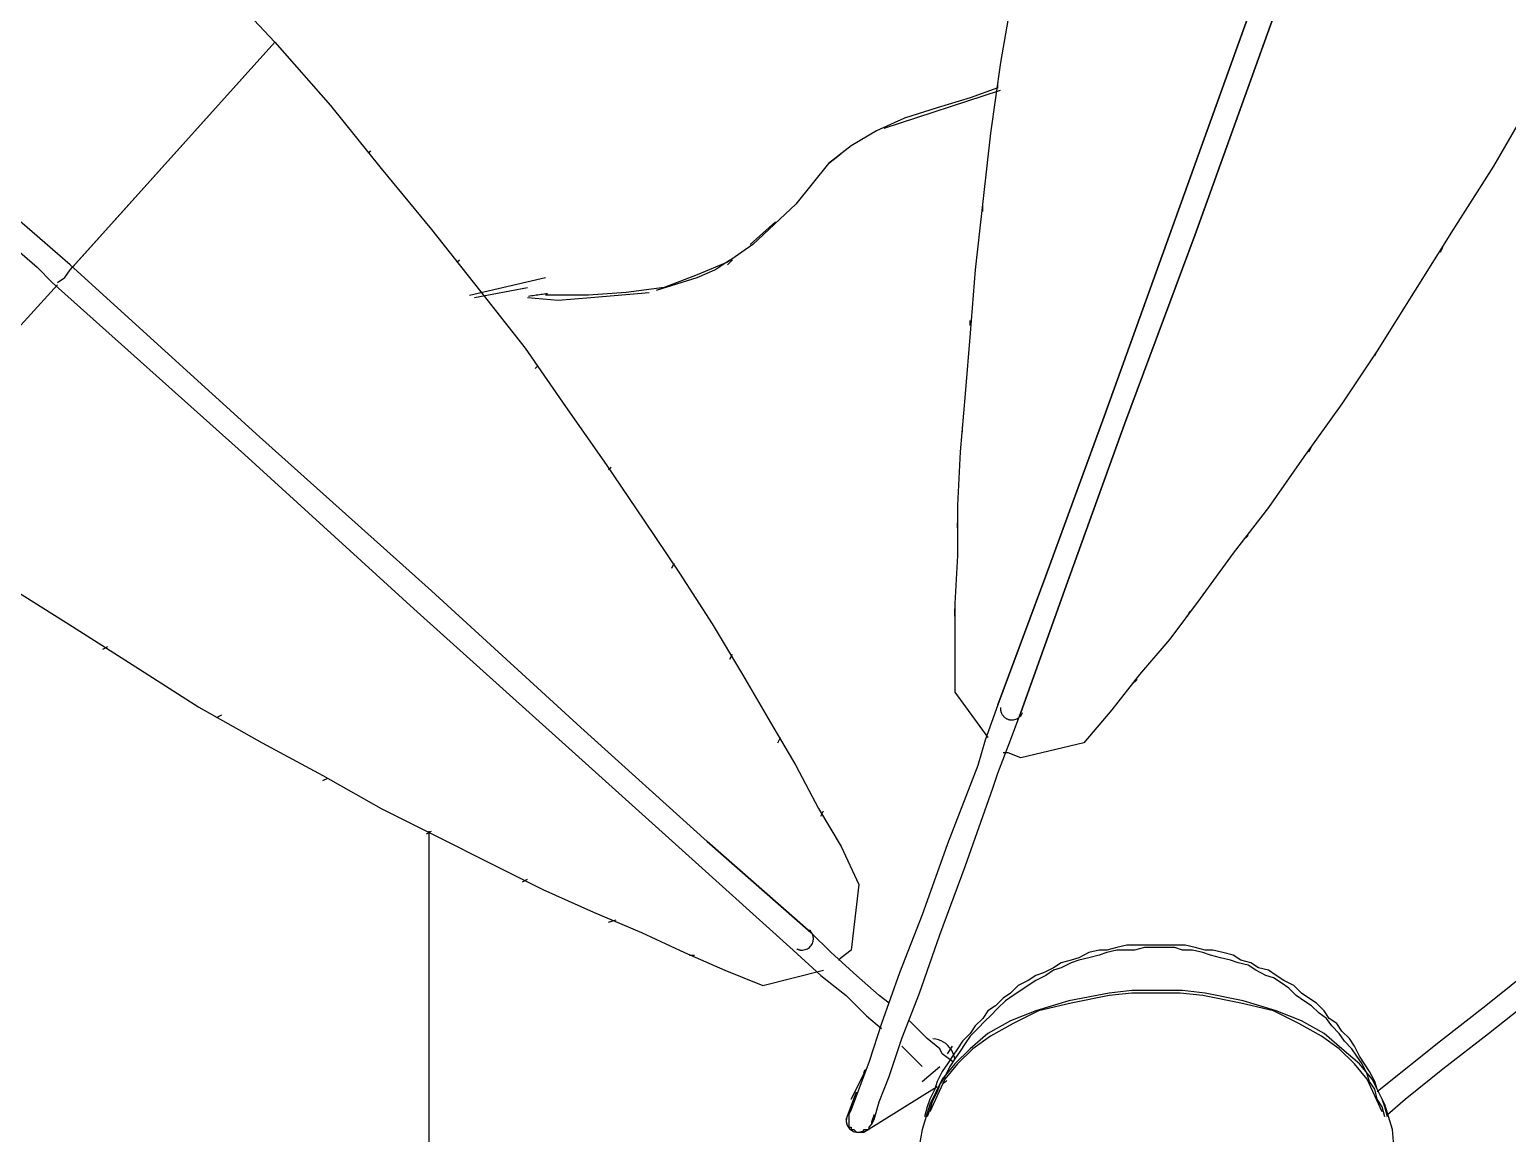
# Model space of a CAD drawing. Header units: millimetres. Extents: x 7649 to 34105, y 3983 to 25377.
# Drawn here: x 15558.9 to 15868.2, y 13922.8 to 14153.8 of the extents above; entities that cross this region are included whole.
import ezdxf

# ---------------------------------------------------------------- set-up
doc = ezdxf.new("R2010")
doc.units = ezdxf.units.MM

msp = doc.modelspace()

# ---------------------------------------------------------------- linework, layer by layer
at = {"layer": 'GEOMETRY', "color": 7}
for p, q in [((15610.24028, 14151.15139), (15586.42778, 14176.55139)), ((15764.75694, 14162.26389), (15762.11111, 14146.91806)), ((15798.09444, 14112.52222), (15814.49861, 14158.03056)), ((15814.49861, 14158.03056), (15798.09444, 14112.52222)), ((15819.26111, 14156.44306), (15802.85694, 14110.93472)), ((15802.85694, 14110.93472), (15819.26111, 14156.44306)), ((15567.37778, 14103.52639), (15610.24028, 14151.15139)), ((15567.90694, 14104.05556), (15610.24028, 14151.15139)), ((15610.24028, 14151.15139), (15621.88194, 14137.92222)), ((15762.11111, 14146.91806), (15759.99444, 14132.10139)), ((15761.58194, 14141.62639), (15755.76111, 14139.50972)), ((15761.58194, 14141.62639), (15761.58194, 14142.68472)), ((15737.76944, 14133.15972), (15762.11111, 14141.09722)), ((15755.76111, 14139.50972), (15748.88194, 14137.39306)), ((15873.23611, 14138.98056), (15865.29861, 14125.22222)), ((15621.88194, 14137.92222), (15632.46528, 14124.69306)), ((15742.00278, 14135.27639), (15736.18194, 14132.63056)), ((15748.88194, 14137.39306), (15742.00278, 14135.27639)), ((15736.18194, 14132.63056), (15730.89028, 14129.45556)), ((15759.99444, 14132.10139), (15758.40694, 14117.81389)), ((15730.89028, 14129.45556), (15726.12778, 14125.75139)), ((15629.81944, 14127.86806), (15630.34861, 14128.39722)), ((15726.12778, 14125.75139), (15719.24861, 14117.28472)), ((15726.12778, 14125.75139), (15728.77361, 14127.86806)), ((15632.46528, 14124.69306), (15643.04861, 14111.99306)), ((15865.29861, 14125.22222), (15856.83194, 14111.99306)), ((15559.44028, 14111.46389), (15551.50278, 14118.34306)), ((15719.24861, 14117.28472), (15710.25278, 14108.81806)), ((15758.40694, 14117.81389), (15756.81944, 14103.52639)), ((15758.40694, 14115.69722), (15758.40694, 14117.28472)), ((15709.72361, 14108.81806), (15715.01528, 14113.58056)), ((15552.56111, 14110.93472), (15560.49861, 14104.05556)), ((15567.37778, 14104.58472), (15559.44028, 14111.46389)), ((15643.04861, 14111.99306), (15653.10278, 14099.29306)), ((15783.80694, 14072.83472), (15798.09444, 14112.52222)), ((15798.09444, 14112.52222), (15783.80694, 14072.83472)), ((15802.85694, 14110.93472), (15788.04028, 14071.24722)), ((15788.04028, 14071.24722), (15802.85694, 14110.93472)), ((15856.83194, 14111.99306), (15848.89444, 14099.29306)), ((15710.25278, 14108.81806), (15704.96111, 14105.11389)), ((15854.18611, 14107.23056), (15854.71528, 14108.28889)), ((15560.49861, 14104.05556), (15563.67361, 14100.88056)), ((15567.37778, 14104.58472), (15607.06528, 14068.60139)), ((15607.06528, 14068.60139), (15567.37778, 14104.58472)), ((15567.37778, 14103.52639), (15567.90694, 14104.05556)), ((15648.34028, 14105.11389), (15648.86944, 14105.64306)), ((15704.96111, 14105.11389), (15698.61111, 14102.46806)), ((15702.31528, 14103.52639), (15705.49028, 14105.64306)), ((15704.96111, 14104.58472), (15706.01944, 14105.64306)), ((15564.73194, 14100.88056), (15566.31944, 14101.93889)), ((15566.31944, 14101.93889), (15567.37778, 14103.52639)), ((15650.98611, 14098.23472), (15666.86111, 14101.93889)), ((15690.14444, 14099.29306), (15698.61111, 14101.93889)), ((15698.61111, 14102.46806), (15691.73194, 14099.82222)), ((15698.61111, 14101.93889), (15702.31528, 14103.52639)), ((15756.81944, 14103.52639), (15755.76111, 14090.29722)), ((15525.57361, 14057.48889), (15564.73194, 14100.35139)), ((15525.57361, 14057.48889), (15564.73194, 14100.35139)), ((15603.89028, 14064.89722), (15563.67361, 14100.88056)), ((15563.67361, 14100.88056), (15603.89028, 14064.89722)), ((15652.04444, 14097.70556), (15663.15694, 14099.82222)), ((15653.10278, 14099.29306), (15662.62778, 14087.12222)), ((15663.30164, 14098.03732), (15663.63416, 14098.08176)), ((15663.63416, 14098.08176), (15663.96662, 14098.12671)), ((15663.96662, 14098.12671), (15664.29904, 14098.17218)), ((15664.29904, 14098.17218), (15664.63141, 14098.21815)), ((15664.63141, 14098.21815), (15664.96372, 14098.26462)), ((15664.96372, 14098.26462), (15665.29596, 14098.31159)), ((15665.29596, 14098.31159), (15665.62814, 14098.35906)), ((15665.62814, 14098.35906), (15665.96026, 14098.40702)), ((15665.96026, 14098.40702), (15666.2923, 14098.45546)), ((15666.2923, 14098.45546), (15666.62427, 14098.50439)), ((15666.62427, 14098.50439), (15666.95615, 14098.55381)), ((15675.85694, 14098.23472), (15666.86111, 14098.23472)), ((15666.95615, 14098.55381), (15667.28796, 14098.60369)), ((15683.79444, 14098.76389), (15675.85694, 14098.23472)), ((15676.38611, 14097.70556), (15688.55694, 14098.76389)), ((15691.73194, 14099.82222), (15683.79444, 14098.76389)), ((15848.89444, 14099.29306), (15840.95694, 14086.59306)), ((15663.15694, 14097.70556), (15669.50694, 14097.17639)), ((15669.50694, 14097.17639), (15676.38611, 14097.70556)), ((15755.76111, 14091.88472), (15755.76111, 14092.94306)), ((15755.76111, 14090.29722), (15754.70278, 14077.59722)), ((15662.62778, 14087.12222), (15671.09444, 14074.95139)), ((15840.95694, 14086.59306), (15833.54861, 14075.48056)), ((15840.42778, 14085.53472), (15840.95694, 14086.59306)), ((15664.74444, 14082.88889), (15665.27361, 14083.41806)), ((15754.70278, 14077.59722), (15753.64444, 14065.42639)), ((15671.09444, 14074.95139), (15679.56111, 14062.78056)), ((15833.54861, 14075.48056), (15825.61111, 14064.36806)), ((15754.17361, 14069.65972), (15754.17361, 14070.71806)), ((15771.63611, 14039.49722), (15783.80694, 14072.83472)), ((15783.80694, 14072.83472), (15771.63611, 14039.49722)), ((15788.04028, 14071.24722), (15775.86944, 14037.38056)), ((15775.86944, 14037.38056), (15788.04028, 14071.24722)), ((15607.06528, 14068.60139), (15643.04861, 14036.32222)), ((15643.04861, 14036.32222), (15607.06528, 14068.60139)), ((15639.34444, 14032.61806), (15603.89028, 14064.89722)), ((15603.89028, 14064.89722), (15639.34444, 14032.61806)), ((15753.64444, 14065.42639), (15753.11528, 14054.31389)), ((15825.61111, 14064.36806), (15818.20278, 14053.78472)), ((15826.66944, 14065.42639), (15827.19861, 14066.48472)), ((15679.56111, 14062.78056), (15687.49861, 14051.13889)), ((15680.09028, 14061.72222), (15680.61944, 14062.25139)), ((15753.11528, 14054.31389), (15753.11528, 14043.73056)), ((15818.20278, 14053.78472), (15810.79444, 14044.25972)), ((15687.49861, 14051.13889), (15694.90694, 14040.02639)), ((15753.11528, 14049.55139), (15753.11528, 14050.60972)), ((15813.44028, 14047.43472), (15813.96944, 14047.96389)), ((15693.31944, 14041.08472), (15693.84861, 14042.14306)), ((15753.11528, 14043.73056), (15752.58611, 14033.67639)), ((15810.79444, 14044.25972), (15803.91528, 14034.73472)), ((15694.90694, 14040.02639), (15701.78611, 14029.44306)), ((15761.58194, 14012.50972), (15771.63611, 14039.49722)), ((15771.63611, 14039.49722), (15761.58194, 14012.50972)), ((15553.61944, 14037.90972), (15567.90694, 14028.91389)), ((15643.04861, 14036.32222), (15674.26944, 14007.74722)), ((15674.26944, 14007.74722), (15643.04861, 14036.32222)), ((15775.86944, 14037.38056), (15766.34444, 14010.92222)), ((15766.34444, 14010.92222), (15775.86944, 14037.38056)), ((15752.58611, 14033.67639), (15752.58611, 14024.15139)), ((15803.91528, 14034.73472), (15797.56528, 14026.26806)), ((15671.09444, 14004.04306), (15639.34444, 14032.61806)), ((15639.34444, 14032.61806), (15671.09444, 14004.04306)), ((15752.58611, 14031.03056), (15752.58611, 14032.61806)), ((15801.26944, 14031.03056), (15801.79861, 14032.08889)), ((15567.90694, 14028.91389), (15581.13611, 14020.44722)), ((15701.78611, 14029.44306), (15708.13611, 14018.85972)), ((15574.25694, 14024.15139), (15575.31528, 14024.68056)), ((15752.58611, 14024.15139), (15752.58611, 14015.15556)), ((15797.56528, 14026.26806), (15791.21528, 14018.85972)), ((15705.49028, 14022.03472), (15706.01944, 14023.09306)), ((15581.13611, 14020.44722), (15594.36528, 14011.98056)), ((15708.13611, 14018.85972), (15713.95694, 14008.80556)), ((15791.21528, 14018.85972), (15785.39444, 14011.45139)), ((15789.62778, 14016.74306), (15790.68611, 14017.80139)), ((15752.58611, 14015.15556), (15759.46528, 14005.63056)), ((15594.36528, 14011.98056), (15607.59444, 14004.57222)), ((15761.58194, 14012.50972), (15758.93611, 14005.10139)), ((15762.11167, 14011.76782), (15762.11111, 14011.71591)), ((15762.11111, 14011.71591), (15762.11168, 14011.664)), ((15762.11337, 14011.81973), (15762.11167, 14011.76782)), ((15762.11168, 14011.664), (15762.11337, 14011.61213)), ((15762.1162, 14011.87162), (15762.11337, 14011.81973)), ((15762.11337, 14011.61213), (15762.1162, 14011.5603)), ((15762.12017, 14011.92346), (15762.1162, 14011.87162)), ((15762.1162, 14011.5603), (15762.12016, 14011.50855)), ((15762.12016, 14011.50855), (15762.12524, 14011.45688)), ((15762.12524, 14011.45688), (15762.13146, 14011.40531)), ((15762.13146, 14011.40531), (15762.1388, 14011.35387)), ((15762.1388, 14011.35387), (15762.14727, 14011.30257)), ((15762.14727, 14011.30257), (15762.15685, 14011.25145)), ((15762.15685, 14011.25145), (15762.16755, 14011.20058)), ((15762.16755, 14011.20058), (15762.17935, 14011.14998)), ((15785.39444, 14011.45139), (15779.57361, 14004.57222)), ((15598.06944, 14009.86389), (15599.12778, 14010.39306)), ((15713.95694, 14008.80556), (15719.24861, 13999.80972)), ((15762.17935, 14011.14998), (15762.19225, 14011.09967)), ((15762.19225, 14011.09967), (15762.20623, 14011.04966)), ((15762.20623, 14011.04966), (15762.2213, 14010.99997)), ((15762.2213, 14010.99997), (15762.23745, 14010.95063)), ((15762.23745, 14010.95063), (15762.25468, 14010.90164)), ((15762.25468, 14010.90164), (15762.27297, 14010.85303)), ((15762.27297, 14010.85303), (15762.29233, 14010.80482)), ((15762.29233, 14010.80482), (15762.31274, 14010.75701)), ((15762.31274, 14010.75701), (15762.3342, 14010.70963)), ((15762.3342, 14010.70963), (15762.40538, 14010.56929)), ((15762.40538, 14010.56929), (15762.4852, 14010.43469)), ((15762.4852, 14010.43469), (15762.5733, 14010.30615)), ((15762.5733, 14010.30615), (15762.66931, 14010.18402)), ((15762.66931, 14010.18402), (15762.77287, 14010.06864)), ((15762.77287, 14010.06864), (15762.88359, 14009.96035)), ((15762.88359, 14009.96035), (15763.00112, 14009.85948)), ((15763.00112, 14009.85948), (15763.12509, 14009.76637)), ((15763.12509, 14009.76637), (15763.25512, 14009.68136)), ((15763.25512, 14009.68136), (15763.39084, 14009.6048)), ((15763.39084, 14009.6048), (15763.53189, 14009.53701)), ((15763.53189, 14009.53701), (15763.6779, 14009.47834)), ((15763.6779, 14009.47834), (15763.72695, 14009.46109)), ((15763.72695, 14009.46109), (15763.77634, 14009.44492)), ((15763.77634, 14009.44492), (15763.82604, 14009.42985)), ((15763.82604, 14009.42985), (15763.87604, 14009.41586)), ((15763.87604, 14009.41586), (15763.92632, 14009.40298)), ((15763.92632, 14009.40298), (15763.97686, 14009.39119)), ((15763.97686, 14009.39119), (15764.02765, 14009.38051)), ((15764.02765, 14009.38051), (15764.07867, 14009.37093)), ((15764.07867, 14009.37093), (15764.1299, 14009.36247)), ((15764.1299, 14009.36247), (15764.18131, 14009.35512)), ((15764.18131, 14009.35512), (15764.2329, 14009.3489)), ((15764.22778, 14005.10139), (15766.34444, 14010.92222)), ((15764.2329, 14009.3489), (15764.28465, 14009.3438)), ((15764.28487, 14009.34378), (15764.55148, 14009.33536)), ((15764.55148, 14009.33536), (15764.81318, 14009.35623)), ((15764.81318, 14009.35623), (15765.06803, 14009.40514)), ((15765.06803, 14009.40514), (15765.31405, 14009.48084)), ((15765.31405, 14009.48084), (15765.5493, 14009.5821)), ((15765.5493, 14009.5821), (15765.77182, 14009.70765)), ((15765.77182, 14009.70765), (15765.97965, 14009.85626)), ((15765.97965, 14009.85626), (15766.17083, 14010.02668)), ((15766.17083, 14010.02668), (15766.34342, 14010.21766)), ((15766.34342, 14010.21766), (15766.49544, 14010.42796)), ((15766.49544, 14010.42796), (15766.62496, 14010.65632)), ((15766.62496, 14010.65632), (15766.73, 14010.90151)), ((15674.26944, 14007.74722), (15700.72778, 13983.93472)), ((15700.72778, 13983.93472), (15674.26944, 14007.74722)), ((15715.54444, 14004.57222), (15716.07361, 14005.63056)), ((15758.93611, 14005.10139), (15757.34861, 13999.80972)), ((15761.58194, 13998.22222), (15764.22778, 14005.10139)), ((15607.59444, 14004.57222), (15620.29444, 13997.69306)), ((15697.55278, 13980.23056), (15671.09444, 14004.04306)), ((15671.09444, 14004.04306), (15697.55278, 13980.23056)), ((15763.69861, 14002.45556), (15762.64028, 14002.45556)), ((15766.34444, 14001.39722), (15763.69861, 14002.45556)), ((15779.57361, 14004.57222), (15766.34444, 14001.39722)), ((15719.24861, 13999.80972), (15724.01111, 13990.81389)), ((15757.34861, 13999.80972), (15750.99861, 13983.40556)), ((15620.29444, 13997.69306), (15632.46528, 13990.81389)), ((15620.29444, 13996.63472), (15621.35278, 13997.16389)), ((15760.52361, 13995.04722), (15761.58194, 13998.22222)), ((15754.70278, 13978.64306), (15760.52361, 13995.04722)), ((15632.46528, 13990.81389), (15644.10694, 13984.99306)), ((15724.01111, 13990.81389), (15728.77361, 13982.87639)), ((15724.54028, 13989.22639), (15725.06944, 13990.28472)), ((15641.99028, 13985.52222), (15643.04861, 13986.05139)), ((15642.51944, 13915.67222), (15642.51944, 13986.05139)), ((15644.10694, 13984.99306), (15655.74861, 13979.17222)), ((15700.72778, 13983.93472), (15722.42361, 13964.88472)), ((15722.42361, 13964.88472), (15700.72778, 13983.93472)), ((15750.99861, 13983.40556), (15745.70694, 13968.58889)), ((15728.77361, 13982.87639), (15732.47778, 13974.93889)), ((15655.74861, 13979.17222), (15666.33194, 13973.88056)), ((15718.71944, 13961.18056), (15697.55278, 13980.23056)), ((15697.55278, 13980.23056), (15718.71944, 13961.18056)), ((15749.41111, 13964.35556), (15754.70278, 13978.64306)), ((15662.09861, 13975.46806), (15663.15694, 13975.99722)), ((15732.47778, 13974.93889), (15730.89028, 13961.18056)), ((15666.33194, 13973.88056), (15676.91528, 13969.11806)), ((15676.91528, 13969.11806), (15686.96944, 13964.88472)), ((15745.70694, 13968.58889), (15740.94444, 13956.41806)), ((15680.09028, 13967.00139), (15681.67778, 13967.53056)), ((15686.96944, 13964.88472), (15695.96528, 13960.65139)), ((15722.31559, 13965.18315), (15722.16492, 13965.33141)), ((15722.45124, 13965.02377), (15722.31559, 13965.18315)), ((15726.65694, 13960.65139), (15722.42361, 13964.88472)), ((15722.57149, 13964.85439), (15722.45124, 13965.02377)), ((15722.67599, 13964.67615), (15722.57149, 13964.85439)), ((15721.91494, 13961.59564), (15722.11781, 13961.7509)), ((15722.11781, 13961.7509), (15722.30293, 13961.92693)), ((15722.30293, 13961.92693), (15722.46855, 13962.12225)), ((15722.46855, 13962.12225), (15722.61289, 13962.33534)), ((15722.61289, 13962.33534), (15722.73419, 13962.56469)), ((15722.76437, 13964.49018), (15722.67599, 13964.67615)), ((15722.73419, 13962.56469), (15722.83069, 13962.8088)), ((15722.83626, 13964.29759), (15722.76437, 13964.49018)), ((15722.83069, 13962.8088), (15722.90063, 13963.06617)), ((15722.89129, 13964.09954), (15722.83626, 13964.29759)), ((15722.92909, 13963.89713), (15722.89129, 13964.09954)), ((15722.90073, 13963.06662), (15722.93549, 13963.27512)), ((15722.94931, 13963.69151), (15722.92909, 13963.89713)), ((15722.93549, 13963.27512), (15722.95156, 13963.48379)), ((15722.95156, 13963.48379), (15722.94931, 13963.69151)), ((15745.17778, 13952.18472), (15749.41111, 13964.35556)), ((15786.45278, 13961.70972), (15784.33611, 13961.18056)), ((15788.56944, 13962.23889), (15786.45278, 13961.70972)), ((15790.68611, 13962.23889), (15788.56944, 13962.23889)), ((15792.27361, 13961.70972), (15790.15694, 13961.18056)), ((15792.80278, 13962.23889), (15790.68611, 13962.23889)), ((15794.39028, 13961.70972), (15792.27361, 13961.70972)), ((15794.39028, 13962.23889), (15792.80278, 13962.23889)), ((15796.50694, 13962.23889), (15794.39028, 13962.23889)), ((15796.50694, 13961.70972), (15794.39028, 13961.70972)), ((15798.62361, 13962.23889), (15796.50694, 13962.23889)), ((15798.62361, 13961.70972), (15796.50694, 13961.70972)), ((15800.74028, 13962.23889), (15798.62361, 13962.23889)), ((15800.21111, 13961.18056), (15798.62361, 13961.70972)), ((15802.85694, 13961.70972), (15800.74028, 13962.23889)), ((15804.97361, 13961.18056), (15802.85694, 13961.70972)), ((15695.96528, 13960.65139), (15704.43194, 13956.94722)), ((15697.02361, 13960.12222), (15698.08194, 13960.12222)), ((15718.71944, 13961.18056), (15724.54028, 13955.88889)), ((15719.4905, 13961.44007), (15719.58449, 13961.39475)), ((15719.58449, 13961.39475), (15719.68014, 13961.35368)), ((15719.68014, 13961.35368), (15719.7773, 13961.3169)), ((15719.7773, 13961.3169), (15719.87584, 13961.28444)), ((15719.87584, 13961.28444), (15719.9756, 13961.25632)), ((15719.9756, 13961.25632), (15720.07645, 13961.23258)), ((15720.07645, 13961.23258), (15720.17823, 13961.21325)), ((15720.17823, 13961.21325), (15720.28081, 13961.19836)), ((15720.28081, 13961.19836), (15720.38403, 13961.18794)), ((15720.38403, 13961.18794), (15720.48776, 13961.18202)), ((15720.48776, 13961.18202), (15720.59184, 13961.18064)), ((15720.59184, 13961.18064), (15720.69613, 13961.18381)), ((15720.69613, 13961.18381), (15720.96128, 13961.21257)), ((15720.96128, 13961.21257), (15721.21749, 13961.26963)), ((15721.21749, 13961.26963), (15721.46302, 13961.3535)), ((15721.46302, 13961.3535), (15721.69609, 13961.46267)), ((15721.69609, 13961.46267), (15721.91494, 13961.59564)), ((15731.94861, 13955.88889), (15726.65694, 13960.65139)), ((15728.77361, 13959.59306), (15728.24444, 13959.06389)), ((15730.89028, 13961.18056), (15728.77361, 13959.59306)), ((15776.92778, 13959.06389), (15774.81111, 13958.53472)), ((15778.51528, 13959.59306), (15776.92778, 13959.06389)), ((15778.51528, 13959.06389), (15776.92778, 13958.53472)), ((15780.63194, 13960.65139), (15778.51528, 13959.59306)), ((15780.63194, 13959.59306), (15778.51528, 13959.06389)), ((15782.74861, 13961.18056), (15780.63194, 13960.65139)), ((15782.74861, 13960.12222), (15780.63194, 13959.59306)), ((15784.33611, 13961.18056), (15782.74861, 13961.18056)), ((15784.33611, 13960.65139), (15782.74861, 13960.12222)), ((15786.45278, 13961.18056), (15784.33611, 13960.65139)), ((15788.56944, 13961.18056), (15786.45278, 13961.18056)), ((15790.15694, 13961.18056), (15788.56944, 13961.18056)), ((15802.32778, 13961.18056), (15800.21111, 13961.18056)), ((15804.44444, 13960.65139), (15802.32778, 13961.18056)), ((15806.03194, 13960.12222), (15804.44444, 13960.65139)), ((15806.56111, 13961.18056), (15804.97361, 13961.18056)), ((15808.14861, 13959.59306), (15806.03194, 13960.12222)), ((15808.67778, 13960.65139), (15806.56111, 13961.18056)), ((15810.26528, 13959.06389), (15808.14861, 13959.59306)), ((15810.79444, 13960.12222), (15808.67778, 13960.65139)), ((15811.85278, 13958.53472), (15810.26528, 13959.06389)), ((15812.38194, 13959.06389), (15810.79444, 13960.12222)), ((15814.49861, 13958.53472), (15812.38194, 13959.06389)), ((15704.43194, 13956.94722), (15712.36944, 13953.77222)), ((15712.36944, 13953.77222), (15725.06944, 13956.94722)), ((15724.54028, 13955.88889), (15729.83194, 13951.65556)), ((15736.71111, 13951.65556), (15731.94861, 13955.88889)), ((15740.94444, 13956.41806), (15737.24028, 13945.83472)), ((15769.51944, 13955.88889), (15767.93194, 13954.83056)), ((15771.10694, 13956.41806), (15769.51944, 13955.88889)), ((15771.63611, 13955.88889), (15769.51944, 13954.83056)), ((15773.22361, 13957.47639), (15771.10694, 13956.41806)), ((15773.22361, 13956.94722), (15771.63611, 13955.88889)), ((15774.81111, 13958.53472), (15773.22361, 13957.47639)), ((15774.81111, 13957.47639), (15773.22361, 13956.94722)), ((15776.92778, 13958.53472), (15774.81111, 13957.47639)), ((15813.96944, 13958.00556), (15811.85278, 13958.53472)), ((15815.55694, 13956.94722), (15813.96944, 13958.00556)), ((15816.08611, 13957.47639), (15814.49861, 13958.53472)), ((15817.67361, 13955.88889), (15815.55694, 13956.94722)), ((15818.20278, 13956.94722), (15816.08611, 13957.47639)), ((15819.26111, 13955.35972), (15817.67361, 13955.88889)), ((15819.79028, 13955.88889), (15818.20278, 13956.94722)), ((15821.37778, 13954.83056), (15819.79028, 13955.88889)), ((15874.29444, 13958.00556), (15863.71111, 13949.53889)), ((15765.81528, 13953.77222), (15764.22778, 13952.18472)), ((15766.34444, 13952.71389), (15764.75694, 13951.65556)), ((15767.93194, 13954.83056), (15765.81528, 13953.77222)), ((15767.93194, 13953.77222), (15766.34444, 13952.71389)), ((15769.51944, 13954.83056), (15767.93194, 13953.77222)), ((15789.62778, 13952.71389), (15784.86528, 13952.18472)), ((15794.91944, 13952.71389), (15789.62778, 13952.71389)), ((15800.21111, 13952.71389), (15794.91944, 13952.71389)), ((15804.97361, 13952.18472), (15800.21111, 13952.71389)), ((15820.84861, 13954.30139), (15819.26111, 13955.35972)), ((15822.43611, 13953.24306), (15820.84861, 13954.30139)), ((15823.49444, 13953.77222), (15821.37778, 13954.83056)), ((15824.02361, 13951.65556), (15822.43611, 13953.24306)), ((15825.08194, 13952.18472), (15823.49444, 13953.77222)), ((15729.83194, 13951.65556), (15734.06528, 13947.42222)), ((15738.82778, 13950.06806), (15736.71111, 13951.65556)), ((15741.47361, 13942.65972), (15745.17778, 13952.18472)), ((15761.05278, 13949.53889), (15759.46528, 13948.48056)), ((15762.64028, 13951.12639), (15761.05278, 13949.53889)), ((15763.16944, 13950.59722), (15761.58194, 13949.00972)), ((15764.22778, 13952.18472), (15762.64028, 13951.12639)), ((15764.75694, 13951.65556), (15763.16944, 13950.59722)), ((15776.39861, 13950.59722), (15769.51944, 13948.48056)), ((15776.92778, 13950.06806), (15770.04861, 13948.48056)), ((15784.86528, 13952.18472), (15776.39861, 13950.59722)), ((15784.86528, 13951.65556), (15776.92778, 13950.06806)), ((15789.62778, 13952.18472), (15784.86528, 13951.65556)), ((15794.91944, 13952.18472), (15789.62778, 13952.18472)), ((15799.68194, 13952.18472), (15794.91944, 13952.18472)), ((15804.44444, 13951.65556), (15799.68194, 13952.18472)), ((15812.38194, 13950.06806), (15804.44444, 13951.65556)), ((15812.91111, 13950.59722), (15804.97361, 13952.18472)), ((15819.26111, 13948.48056), (15812.38194, 13950.06806)), ((15819.79028, 13948.48056), (15812.91111, 13950.59722)), ((15825.61111, 13950.59722), (15824.02361, 13951.65556)), ((15826.66944, 13951.12639), (15825.08194, 13952.18472)), ((15827.19861, 13949.53889), (15825.61111, 13950.59722)), ((15828.25694, 13950.06806), (15826.66944, 13951.12639)), ((15828.78611, 13947.95139), (15827.19861, 13949.53889)), ((15829.84444, 13948.48056), (15828.25694, 13950.06806)), ((15863.71111, 13949.53889), (15854.18611, 13942.13056)), ((15864.24028, 13943.71806), (15874.29444, 13951.65556)), ((15734.06528, 13947.42222), (15737.24028, 13944.77639)), ((15744.11944, 13945.30556), (15743.06111, 13946.36389)), ((15758.40694, 13946.89306), (15756.81944, 13945.30556)), ((15758.93611, 13946.36389), (15757.34861, 13944.77639)), ((15759.46528, 13948.48056), (15758.40694, 13946.89306)), ((15759.99444, 13947.42222), (15758.93611, 13946.36389)), ((15764.22778, 13946.36389), (15759.46528, 13943.71806)), ((15761.58194, 13949.00972), (15759.99444, 13947.42222)), ((15769.51944, 13948.48056), (15764.22778, 13946.36389)), ((15770.04861, 13948.48056), (15764.75694, 13945.83472)), ((15824.55278, 13945.83472), (15819.26111, 13948.48056)), ((15825.08194, 13946.36389), (15819.79028, 13948.48056)), ((15829.84444, 13943.71806), (15825.08194, 13946.36389)), ((15830.37361, 13946.89306), (15828.78611, 13947.95139)), ((15830.90278, 13946.89306), (15829.84444, 13948.48056)), ((15831.43194, 13945.30556), (15830.37361, 13946.89306)), ((15832.49028, 13945.83472), (15830.90278, 13946.89306)), ((15737.24028, 13945.83472), (15734.59444, 13937.89722)), ((15746.76528, 13942.65972), (15744.11944, 13945.30556)), ((15755.76111, 13943.71806), (15754.17361, 13942.13056)), ((15755.76111, 13943.18889), (15754.70278, 13941.60139)), ((15756.81944, 13945.30556), (15755.76111, 13943.71806)), ((15757.34861, 13944.77639), (15755.76111, 13943.18889)), ((15759.46528, 13943.71806), (15755.76111, 13940.54306)), ((15759.99444, 13943.18889), (15756.29028, 13940.54306)), ((15764.75694, 13945.83472), (15759.99444, 13943.18889)), ((15829.31528, 13943.18889), (15824.55278, 13945.83472)), ((15833.01944, 13940.54306), (15829.31528, 13943.18889)), ((15833.54861, 13940.54306), (15829.84444, 13943.71806)), ((15833.01944, 13943.71806), (15831.43194, 13945.30556)), ((15833.54861, 13944.24722), (15832.49028, 13945.83472)), ((15834.07778, 13942.13056), (15833.01944, 13943.71806)), ((15835.13611, 13942.65972), (15833.54861, 13944.24722)), ((15854.71528, 13936.30972), (15864.24028, 13943.71806)), ((15738.82778, 13934.72222), (15741.47361, 13942.65972)), ((15741.47361, 13941.07222), (15744.11944, 13938.42639)), ((15749.41111, 13940.54306), (15746.76528, 13942.65972)), ((15748.57319, 13942.55634), (15747.98691, 13942.64112)), ((15749.13561, 13942.40644), (15748.57319, 13942.55634)), ((15749.67011, 13942.19536), (15749.13561, 13942.40644)), ((15749.94028, 13939.48472), (15749.41111, 13940.54306)), ((15750.17263, 13941.92707), (15749.67011, 13942.19536)), ((15750.63912, 13941.6055), (15750.17263, 13941.92707)), ((15751.06553, 13941.23462), (15750.63912, 13941.6055)), ((15750.99861, 13939.48472), (15752.05694, 13941.07222)), ((15751.4478, 13940.81836), (15751.06553, 13941.23462)), ((15751.78187, 13940.3607), (15751.4478, 13940.81836)), ((15752.06369, 13939.86556), (15751.78187, 13940.3607)), ((15753.11528, 13940.54306), (15752.05694, 13938.95556)), ((15755.76111, 13940.54306), (15752.58611, 13937.36806)), ((15754.17361, 13942.13056), (15753.11528, 13940.54306)), ((15756.29028, 13940.54306), (15753.11528, 13937.36806)), ((15754.70278, 13941.60139), (15753.64444, 13940.01389)), ((15836.19444, 13937.36806), (15833.01944, 13940.54306)), ((15837.25278, 13937.36806), (15833.54861, 13940.54306)), ((15835.66528, 13940.54306), (15834.07778, 13942.13056)), ((15836.19444, 13941.07222), (15835.13611, 13942.65972)), ((15836.72361, 13938.95556), (15835.66528, 13940.54306)), ((15837.25278, 13938.95556), (15836.19444, 13941.07222)), ((15854.18611, 13942.13056), (15846.24861, 13935.78056)), ((15734.59444, 13937.89722), (15732.47778, 13932.07639)), ((15744.11944, 13938.42639), (15745.70694, 13936.83889)), ((15752.05694, 13937.89722), (15749.94028, 13939.48472)), ((15750.99861, 13937.36806), (15749.94028, 13935.78056)), ((15752.58611, 13937.36806), (15749.94028, 13934.19306)), ((15753.11528, 13937.36806), (15750.46944, 13934.19306)), ((15752.05694, 13938.95556), (15750.99861, 13937.36806)), ((15752.58611, 13938.42639), (15751.52778, 13936.83889)), ((15752.28921, 13939.33691), (15752.06369, 13939.86556)), ((15752.45437, 13938.7787), (15752.28921, 13939.33691)), ((15752.55511, 13938.19488), (15752.45437, 13938.7787)), ((15753.64444, 13940.01389), (15752.58611, 13938.42639)), ((15838.84028, 13934.19306), (15836.19444, 13937.36806)), ((15837.78194, 13937.36806), (15836.72361, 13938.95556)), ((15838.31111, 13937.36806), (15837.25278, 13938.95556)), ((15839.89861, 13934.19306), (15837.25278, 13937.36806)), ((15838.84028, 13935.25139), (15837.78194, 13937.36806)), ((15839.36944, 13935.78056), (15838.31111, 13937.36806)), ((15730.89028, 13929.95972), (15734.06528, 13936.30972)), ((15733.48902, 13935.54637), (15733.46997, 13935.49427)), ((15733.50846, 13935.59831), (15733.48902, 13935.54637)), ((15733.52828, 13935.65007), (15733.50846, 13935.59831)), ((15733.54848, 13935.70166), (15733.52828, 13935.65007)), ((15733.56904, 13935.75308), (15733.54848, 13935.70166)), ((15733.58998, 13935.80433), (15733.56904, 13935.75308)), ((15733.61129, 13935.8554), (15733.58998, 13935.80433)), ((15733.63296, 13935.9063), (15733.61129, 13935.8554)), ((15733.65498, 13935.95703), (15733.63296, 13935.9063)), ((15733.67737, 13936.00759), (15733.65498, 13935.95703)), ((15733.7001, 13936.05797), (15733.67737, 13936.00759)), ((15733.72318, 13936.10818), (15733.7001, 13936.05797)), ((15736.71111, 13929.43056), (15738.82778, 13934.72222)), ((15745.70694, 13933.66389), (15749.41111, 13936.83889)), ((15750.46944, 13934.19306), (15747.29444, 13927.31389)), ((15749.94028, 13934.19306), (15747.29444, 13928.90139)), ((15749.94028, 13935.78056), (15748.88194, 13933.66389)), ((15750.46944, 13934.72222), (15749.41111, 13933.13472)), ((15751.52778, 13936.83889), (15750.46944, 13934.72222)), ((15750.837, 13933.8209), (15750.89526, 13933.87163)), ((15839.36944, 13933.66389), (15838.84028, 13935.25139)), ((15842.01528, 13927.31389), (15838.84028, 13934.19306)), ((15840.42778, 13933.66389), (15839.36944, 13935.78056)), ((15842.54444, 13928.90139), (15839.89861, 13934.19306)), ((15846.24861, 13935.78056), (15840.95694, 13931.54722)), ((15846.77778, 13929.95972), (15854.71528, 13936.30972)), ((15729.83194, 13925.72639), (15731.94861, 13931.54722)), ((15732.47778, 13932.07639), (15730.89028, 13927.84306)), ((15733.53611, 13923.08056), (15748.88194, 13932.60556)), ((15748.35278, 13932.07639), (15747.29444, 13929.95972)), ((15748.88194, 13931.54722), (15747.82361, 13929.43056)), ((15748.88194, 13933.66389), (15748.35278, 13932.07639)), ((15749.41111, 13933.13472), (15748.88194, 13931.54722)), ((15750.14802, 13933.32386), (15750.2141, 13933.36416)), ((15750.2141, 13933.36416), (15750.27952, 13933.40549)), ((15750.27952, 13933.40549), (15750.34427, 13933.44782)), ((15750.34427, 13933.44782), (15750.40835, 13933.49114)), ((15750.40835, 13933.49114), (15750.47174, 13933.53543)), ((15750.47174, 13933.53543), (15750.53443, 13933.58069)), ((15750.53443, 13933.58069), (15750.59641, 13933.62689)), ((15750.59641, 13933.62689), (15750.65766, 13933.67403)), ((15750.65766, 13933.67403), (15750.71819, 13933.72209)), ((15750.71819, 13933.72209), (15750.77797, 13933.77105)), ((15750.77797, 13933.77105), (15750.837, 13933.8209)), ((15840.42778, 13932.07639), (15839.36944, 13933.66389)), ((15840.95694, 13932.07639), (15840.42778, 13933.66389)), ((15840.95694, 13929.95972), (15840.42778, 13932.07639)), ((15842.01528, 13929.95972), (15840.95694, 13932.07639)), ((15730.89028, 13927.84306), (15730.36111, 13926.78472)), ((15730.89028, 13927.84306), (15730.89028, 13928.37222)), ((15735.65278, 13925.72639), (15736.71111, 13929.43056)), ((15747.29444, 13928.90139), (15745.70694, 13923.60972)), ((15746.76528, 13928.37222), (15746.23611, 13926.25556)), ((15747.29444, 13929.95972), (15746.76528, 13928.37222)), ((15747.29444, 13927.84306), (15746.76528, 13926.25556)), ((15747.82361, 13929.43056), (15747.29444, 13927.84306)), ((15842.01528, 13928.37222), (15840.95694, 13929.95972)), ((15842.54444, 13928.37222), (15842.01528, 13929.95972)), ((15842.54444, 13926.25556), (15842.01528, 13928.37222)), ((15844.13194, 13923.60972), (15842.54444, 13928.90139)), ((15843.07361, 13926.25556), (15842.54444, 13928.37222)), ((15843.07361, 13926.78472), (15846.77778, 13929.95972)), ((15729.85521, 13925.79527), (15729.83341, 13925.55227)), ((15729.83341, 13925.55227), (15729.83654, 13925.31007)), ((15729.83654, 13925.31007), (15729.86408, 13925.07052)), ((15729.90244, 13926.03721), (15729.85521, 13925.79527)), ((15729.86408, 13925.07052), (15729.91553, 13924.83549)), ((15729.9756, 13926.27622), (15729.90244, 13926.03721)), ((15729.91553, 13924.83549), (15729.99039, 13924.60683)), ((15729.99039, 13924.60683), (15730.08815, 13924.3864)), ((15730.36111, 13926.78472), (15730.36111, 13926.25556)), ((15730.36111, 13926.25556), (15730.36111, 13925.72639)), ((15730.36111, 13925.72639), (15730.36111, 13925.19722)), ((15730.36111, 13925.19722), (15730.36111, 13924.66806)), ((15730.36111, 13924.66806), (15730.36111, 13924.13889)), ((15734.59444, 13924.13889), (15735.12361, 13924.66806)), ((15735.65278, 13926.78472), (15735.12361, 13925.19722)), ((15735.12361, 13924.66806), (15735.65278, 13925.72639)), ((15735.12361, 13925.19722), (15735.12361, 13924.66806)), ((15730.08815, 13924.3864), (15730.2083, 13924.17606)), ((15730.2083, 13924.17606), (15730.35033, 13923.97768)), ((15730.35033, 13923.97768), (15730.51375, 13923.7931)), ((15730.36111, 13924.13889), (15730.89028, 13924.13889)), ((15730.51375, 13923.7931), (15730.69804, 13923.62419)), ((15730.69804, 13923.62419), (15730.89896, 13923.47543)), ((15730.89028, 13924.13889), (15730.89028, 13923.60972)), ((15730.89028, 13923.60972), (15731.41944, 13923.60972)), ((15730.89896, 13923.47543), (15731.1113, 13923.35015)), ((15731.1113, 13923.35015), (15731.33314, 13923.2485)), ((15731.33314, 13923.2485), (15731.56257, 13923.17062)), ((15731.41944, 13923.60972), (15731.94861, 13923.08056)), ((15731.56257, 13923.17062), (15731.79765, 13923.11666)), ((15731.79765, 13923.11666), (15732.03646, 13923.08676)), ((15731.94861, 13923.08056), (15732.47778, 13923.08056)), ((15732.03646, 13923.08676), (15732.27708, 13923.08105)), ((15732.27708, 13923.08105), (15732.51759, 13923.0997)), ((15732.47778, 13923.08056), (15733.00694, 13923.08056)), ((15732.51759, 13923.0997), (15732.75605, 13923.14283)), ((15732.75605, 13923.14283), (15732.99056, 13923.21059)), ((15732.99056, 13923.21059), (15733.21918, 13923.30313)), ((15733.00694, 13923.08056), (15733.53611, 13923.08056)), ((15733.21918, 13923.30313), (15733.43999, 13923.42059)), ((15733.53611, 13923.08056), (15733.53611, 13923.60972)), ((15733.53611, 13923.60972), (15734.06528, 13923.60972)), ((15734.06528, 13923.60972), (15734.59444, 13923.60972)), ((15734.59444, 13923.60972), (15734.59444, 13924.13889)), ((15745.70694, 13923.60972), (15744.64861, 13917.78889)), ((15844.66111, 13917.78889), (15844.13194, 13923.60972))]:
    msp.add_line(p, q, dxfattribs=at)

doc.saveas('drawing.dxf')
